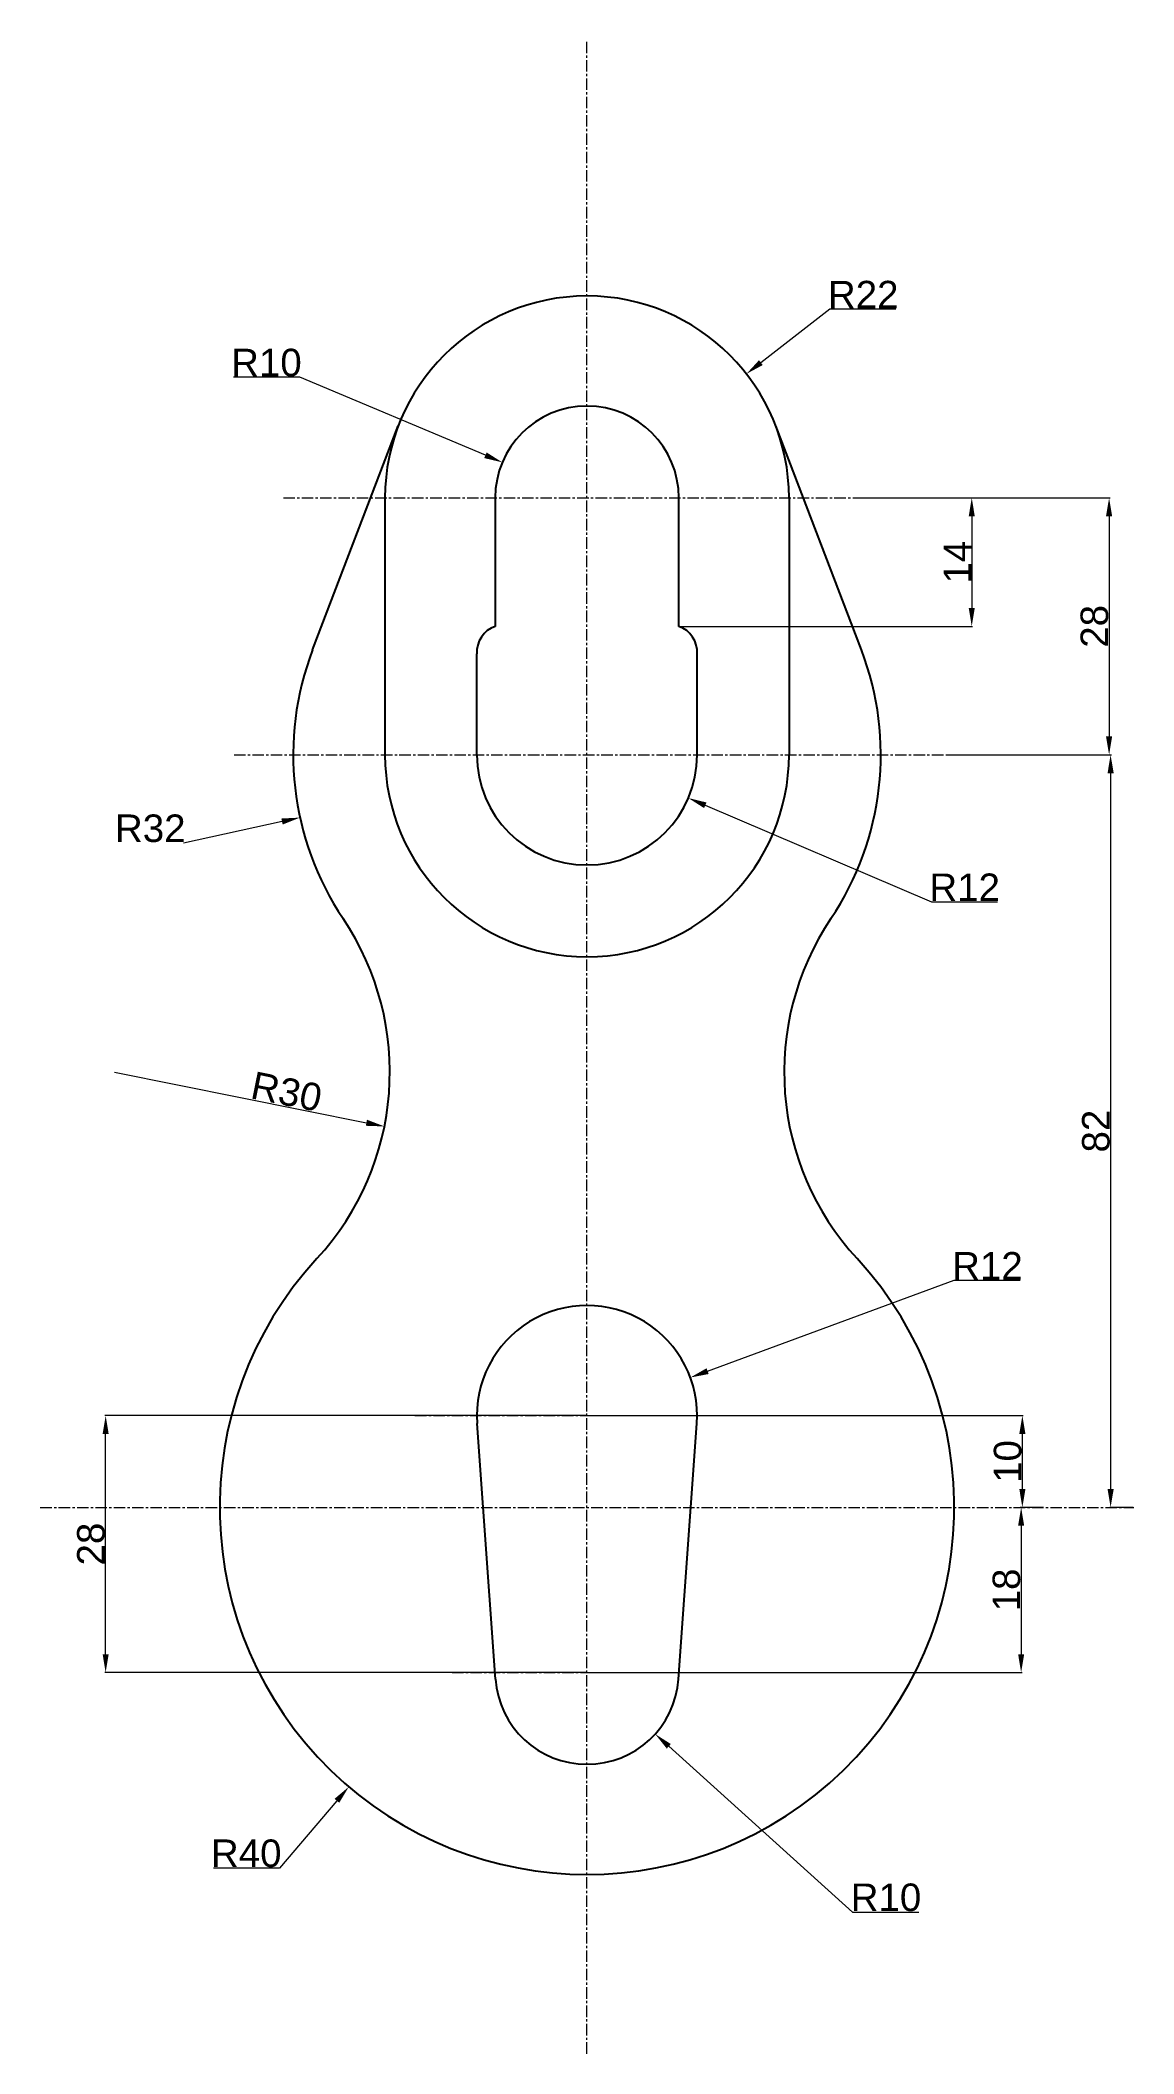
# Model space of a CAD drawing. Header units: millimetres. Extents: x -60 to 60, y -60 to 160.
import ezdxf

# ---------------------------------------------------------------- set-up
doc = ezdxf.new("R2010")
doc.units = ezdxf.units.MM
doc.header["$MEASUREMENT"] = 0
doc.linetypes.add('CENTER', pattern=[2, 1.25, -0.25, 0.25, -0.25])
doc.layers.add('AM_5', color=3, linetype='Continuous', lineweight=15)
doc.layers.add('AM_7', color=4, linetype='CENTER', lineweight=15)
doc.styles.get("Standard").update_dxf_attribs({"font": 'arial.ttf'})
doc.dimstyles.new('AM_ANSI$0', dxfattribs={"dimtxt": 3, "dimasz": 2, "dimexe": 0.1, "dimexo": 0.05, "dimgap": 0.06, "dimtad": 1, "dimtoh": 1, "dimzin": 9, "dimdsep": 46, "dimtxsty": 'Standard', "dimcen": 0, "dimclrd": 256, "dimclre": 256, "dimclrt": 2, "dimadec": 0, "dimazin": 2, "dimtp": 0.1, "dimtm": 0.1, "dimtfac": 0.71, "dimtofl": 0, "dimtmove": 0, "dimatfit": 3, "dimfxl": 1, "dimtolj": 1, "dimtzin": 7, "dimlwd": -1, "dimlwe": -1, "dimarcsym": 1})
doc.dimstyles.new('AM_ANSI$4', dxfattribs={"dimtxt": 3, "dimasz": 2, "dimexe": 0.1, "dimexo": 0.05, "dimgap": 0.06, "dimtad": 1, "dimtoh": 1, "dimzin": 9, "dimdsep": 46, "dimtxsty": 'Standard', "dimcen": 0, "dimclrd": 256, "dimclre": 256, "dimclrt": 2, "dimadec": 0, "dimazin": 2, "dimtp": 0.1, "dimtm": 0.1, "dimtfac": 0.71, "dimtofl": 0, "dimtmove": 0, "dimatfit": 0, "dimfxl": 1, "dimtolj": 1, "dimtzin": 7, "dimlwd": -1, "dimlwe": -1, "dimarcsym": 1})

# ---------------------------------------------------------------- blocks, each defined once
blk = doc.blocks.new('*D5')
at = {"layer": 'AM_5', "transparency": 16777216}
for p, q in [((39.34, 82), (57.12, 82)), ((57.02, 80), (57.02, 2)), ((59.49, 0), (56.92, 0))]:
    blk.add_line(p, q, dxfattribs=at)
for points in [[(56.69, 80), (57.36, 80), (57.02, 82)], [(56.69, 2), (57.36, 2), (57.02, 0)]]:
    blk.add_solid(points, dxfattribs=at)
at = {"layer": 'Defpoints', "color": 0, "transparency": 16777216}
for p in [(39.29, 82), (59.54, 0), (57.02, 0)]:
    blk.add_point(p, dxfattribs=at)
at = {"layer": 'AM_5', "color": 2, "transparency": 16777216, "insert": (55.43, 41), "char_height": 3, "attachment_point": 5, "rotation": 90}
blk.add_mtext('\\A1;82', dxfattribs=at)
blk = doc.blocks.new('*D6')
at = {"layer": 'AM_5', "transparency": 16777216}
for p, q in [((33.12, 110), (56.96, 110)), ((56.86, 108), (56.86, 84)), ((39.34, 82), (56.96, 82))]:
    blk.add_line(p, q, dxfattribs=at)
for points in [[(56.52, 108), (57.19, 108), (56.86, 110)], [(56.52, 84), (57.19, 84), (56.86, 82)]]:
    blk.add_solid(points, dxfattribs=at)
at = {"layer": 'Defpoints', "color": 0, "transparency": 16777216}
for p in [(33.07, 110), (39.29, 82), (56.86, 82)]:
    blk.add_point(p, dxfattribs=at)
at = {"layer": 'AM_5', "color": 2, "transparency": 16777216, "insert": (55.27, 96), "char_height": 3, "attachment_point": 5, "rotation": 90}
blk.add_mtext('\\A1;28', dxfattribs=at)
blk = doc.blocks.new('*D8')
at = {"layer": 'AM_5', "transparency": 16777216}
for p, q in [((0.05, 10), (47.51, 10)), ((47.41, 2), (47.41, 8)), ((49.73, 0), (47.31, 0))]:
    blk.add_line(p, q, dxfattribs=at)
for points in [[(47.08, 8), (47.75, 8), (47.41, 10)], [(47.08, 2), (47.75, 2), (47.41, 0)]]:
    blk.add_solid(points, dxfattribs=at)
at = {"layer": 'Defpoints', "color": 0, "transparency": 16777216}
for p in [(0, 10), (47.41, 10), (49.78, 0)]:
    blk.add_point(p, dxfattribs=at)
at = {"layer": 'AM_5', "color": 2, "transparency": 16777216, "insert": (45.82, 5), "char_height": 3, "attachment_point": 5, "rotation": 90}
blk.add_mtext('\\A1;10', dxfattribs=at)
blk = doc.blocks.new('*D9')
at = {"layer": 'AM_5', "transparency": 16777216}
for p, q in [((47.36, 0), (47.18, 0)), ((47.28, -2), (47.28, -16)), ((0.05, -18), (47.38, -18))]:
    blk.add_line(p, q, dxfattribs=at)
for points in [[(46.95, -2), (47.61, -2), (47.28, 0)], [(46.95, -16), (47.61, -16), (47.28, -18)]]:
    blk.add_solid(points, dxfattribs=at)
at = {"layer": 'Defpoints', "color": 0, "transparency": 16777216}
for p in [(47.41, 0), (0, -18), (47.28, -18)]:
    blk.add_point(p, dxfattribs=at)
at = {"layer": 'AM_5', "color": 2, "transparency": 16777216, "insert": (45.69, -9), "char_height": 3, "attachment_point": 5, "rotation": 90}
blk.add_mtext('\\A1;18', dxfattribs=at)
blk = doc.blocks.new('*D10')
at = {"layer": 'AM_5', "transparency": 16777216}
for p, q in [((-0.05, 10), (-52.52, 10)), ((-52.42, -16), (-52.42, 8)), ((-0.05, -18), (-52.52, -18))]:
    blk.add_line(p, q, dxfattribs=at)
for points in [[(-52.75, 8), (-52.09, 8), (-52.42, 10)], [(-52.75, -16), (-52.09, -16), (-52.42, -18)]]:
    blk.add_solid(points, dxfattribs=at)
at = {"layer": 'Defpoints', "color": 0, "transparency": 16777216}
for p in [(-52.42, 10), (0, 10), (0, -18)]:
    blk.add_point(p, dxfattribs=at)
at = {"layer": 'AM_5', "color": 2, "transparency": 16777216, "insert": (-54.01, -4), "char_height": 3, "attachment_point": 5, "rotation": 90}
blk.add_mtext('\\A1;28', dxfattribs=at)
blk = doc.blocks.new('*D11')
at = {"layer": 'AM_5', "transparency": 16777216}
for p, q in [((8.91, -26.04), (28.93, -44.1)), ((28.93, -44.1), (36.14, -44.1))]:
    blk.add_line(p, q, dxfattribs=at)
blk.add_solid([(9.13, -25.79), (8.69, -26.29), (7.42, -24.7)], dxfattribs=at)
at = {"layer": 'Defpoints', "color": 0, "transparency": 16777216}
for p in [(0, -18), (7.42, -24.7)]:
    blk.add_point(p, dxfattribs=at)
at = {"layer": 'AM_5', "color": 2, "transparency": 16777216, "insert": (32.56, -42.51), "char_height": 3, "attachment_point": 5}
blk.add_mtext('\\A1;R10  ', dxfattribs=at)
blk = doc.blocks.new('*D12')
at = {"layer": 'AM_5', "transparency": 16777216}
for p, q in [((13.13, 14.85), (39.98, 24.75)), ((39.98, 24.75), (47.18, 24.75))]:
    blk.add_line(p, q, dxfattribs=at)
blk.add_solid([(13.02, 15.16), (13.25, 14.53), (11.26, 14.15)], dxfattribs=at)
at = {"layer": 'Defpoints', "color": 0, "transparency": 16777216}
for p in [(11.26, 14.15), (0, 10)]:
    blk.add_point(p, dxfattribs=at)
at = {"layer": 'AM_5', "color": 2, "transparency": 16777216, "insert": (43.61, 26.32), "char_height": 3, "attachment_point": 5}
blk.add_mtext('\\A1;R12', dxfattribs=at)
blk = doc.blocks.new('*D13')
at = {"layer": 'AM_5', "transparency": 16777216}
for p, q in [((-27.23, -31.98), (-33.47, -39.3)), ((-33.47, -39.3), (-40.69, -39.3))]:
    blk.add_line(p, q, dxfattribs=at)
blk.add_solid([(-27.49, -31.76), (-26.98, -32.19), (-25.94, -30.45)], dxfattribs=at)
at = {"layer": 'Defpoints', "color": 0, "transparency": 16777216}
for p in [(0, 0), (-25.94, -30.45)]:
    blk.add_point(p, dxfattribs=at)
at = {"layer": 'AM_5', "color": 2, "transparency": 16777216, "insert": (-37.11, -37.71), "char_height": 3, "attachment_point": 5}
blk.add_mtext('\\A1;R40', dxfattribs=at)
blk = doc.blocks.new('*D14')
at = {"layer": 'AM_5', "transparency": 16777216}
blk.add_line((-51.47, 47.44), (-24.03, 41.91), dxfattribs=at)
blk.add_solid([(-23.96, 42.24), (-24.09, 41.58), (-22.06, 41.51)], dxfattribs=at)
at = {"layer": 'Defpoints', "color": 0, "transparency": 16777216}
for p in [(-51.47, 47.44), (-22.06, 41.51)]:
    blk.add_point(p, dxfattribs=at)
at = {"layer": 'AM_5', "color": 2, "transparency": 16777216, "insert": (-32.72, 45.29), "char_height": 3, "attachment_point": 5, "rotation": 348.609}
blk.add_mtext('\\A1;R30', dxfattribs=at)
blk = doc.blocks.new('*D15')
at = {"layer": 'AM_5', "transparency": 16777216}
blk.add_line((-33.21, 74.73), (-43.93, 72.39), dxfattribs=at)
blk.add_solid([(-33.29, 75.06), (-33.14, 74.41), (-31.26, 75.16)], dxfattribs=at)
at = {"layer": 'Defpoints', "color": 0, "transparency": 16777216}
for p in [(0, 82), (-31.26, 75.16)]:
    blk.add_point(p, dxfattribs=at)
at = {"layer": 'AM_5', "color": 2, "transparency": 16777216, "insert": (-47.56, 73.98), "char_height": 3, "attachment_point": 5}
blk.add_mtext('\\A1;R32', dxfattribs=at)
blk = doc.blocks.new('*D17')
at = {"layer": 'AM_5', "transparency": 16777216}
for p, q in [((12.88, 76.51), (37.5, 66)), ((37.5, 66), (44.7, 66))]:
    blk.add_line(p, q, dxfattribs=at)
blk.add_solid([(13.01, 76.81), (12.75, 76.2), (11.04, 77.29)], dxfattribs=at)
at = {"layer": 'Defpoints', "color": 0, "transparency": 16777216}
for p in [(0, 82), (11.04, 77.29)]:
    blk.add_point(p, dxfattribs=at)
at = {"layer": 'AM_5', "color": 2, "transparency": 16777216, "insert": (41.13, 67.57), "char_height": 3, "attachment_point": 5}
blk.add_mtext('\\A1;R12', dxfattribs=at)
blk = doc.blocks.new('*D18')
at = {"layer": 'AM_5', "transparency": 16777216}
for p, q in [((18.94, 124.74), (26.45, 130.59)), ((26.45, 130.59), (33.65, 130.59))]:
    blk.add_line(p, q, dxfattribs=at)
blk.add_solid([(18.73, 125), (19.14, 124.48), (17.36, 123.51)], dxfattribs=at)
at = {"layer": 'Defpoints', "color": 0, "transparency": 16777216}
for p in [(17.36, 123.51), (0, 110)]:
    blk.add_point(p, dxfattribs=at)
at = {"layer": 'AM_5', "color": 2, "transparency": 16777216, "insert": (30.08, 132.15), "char_height": 3, "attachment_point": 5}
blk.add_mtext('\\A1;R22', dxfattribs=at)
blk = doc.blocks.new('*D19')
at = {"layer": 'AM_5', "transparency": 16777216}
for p, q in [((-31.27, 123.14), (-38.49, 123.14)), ((-11.06, 114.65), (-31.27, 123.14))]:
    blk.add_line(p, q, dxfattribs=at)
blk.add_solid([(-10.93, 114.95), (-11.19, 114.34), (-9.22, 113.87)], dxfattribs=at)
at = {"layer": 'Defpoints', "color": 0, "transparency": 16777216}
for p in [(-9.22, 113.87), (0, 110)]:
    blk.add_point(p, dxfattribs=at)
at = {"layer": 'AM_5', "color": 2, "transparency": 16777216, "insert": (-34.91, 124.73), "char_height": 3, "attachment_point": 5}
blk.add_mtext('\\A1;R10', dxfattribs=at)
blk = doc.blocks.new('*D20')
at = {"layer": 'AM_5', "transparency": 16777216}
for p, q in [((30.16, 110), (42, 110)), ((41.9, 108), (41.9, 98)), ((10.05, 96), (42, 96))]:
    blk.add_line(p, q, dxfattribs=at)
for points in [[(41.57, 108), (42.23, 108), (41.9, 110)], [(41.57, 98), (42.23, 98), (41.9, 96)]]:
    blk.add_solid(points, dxfattribs=at)
at = {"layer": 'Defpoints', "color": 0, "transparency": 16777216}
for p in [(30.11, 110), (10, 96), (41.9, 96)]:
    blk.add_point(p, dxfattribs=at)
at = {"layer": 'AM_5', "color": 2, "transparency": 16777216, "insert": (40.34, 103), "char_height": 3, "attachment_point": 5, "rotation": 90}
blk.add_mtext('\\A1;14', dxfattribs=at)

msp = doc.modelspace()

# ---------------------------------------------------------------- linework, layer by layer
for p, q in [((-29.89, 93.429), (-20.549, 117.857)), ((29.89, 93.429), (20.549, 117.857)), ((-22, 110), (-22, 82)), ((-10, 110), (-10, 96)), ((10, 96), (10, 110)), ((22, 110), (22, 82)), ((-12, 82), (-12, 93)), ((12, 82), (12, 93)), ((-9.974, -18.714), (-11.969, 9.143)), ((9.974, -18.714), (11.969, 9.143))]:
    msp.add_line(p, q)
for centre, radius, start, end in [((0, 110), 22, 0, 180), ((0, 110), 10, 0, 180), ((-9.005, 93.17), 3, 109.37374, 183.24612), ((9.005, 93.17), 3, 356.75388, 70.62626), ((0, 82), 32, 159.07517, 213.8786), ((0, 82), 32, 326.1214, 20.92483), ((0, 82), 22, 180, 0), ((0, 82), 12, 180, 0), ((-51.474, 47.439), 30, 317.3358, 33.8786), ((51.474, 47.439), 30, 146.1214, 222.6642), ((0, 0), 40, 137.3358, 42.6642), ((0, 10), 12, 355.90396, 184.09604), ((0, -18), 10, 184.09604, 355.90396)]:
    msp.add_arc(centre, radius, start, end)
at = {"layer": 'AM_7'}
for p, q in [((0, -59.538), (0, 159.866)), ((-33.066, 110), (33.066, 110)), ((-38.44, 82), (39.286, 82)), ((-18.733, 10), (20.982, 10)), ((-59.538, 0), (59.538, 0)), ((-14.701, -18), (15.4, -18))]:
    msp.add_line(p, q, dxfattribs=at)

# ---------------------------------------------------------------- dimensions: what is measured, and where the dimension line sits
at = {"layer": 'AM_5'}
for center, mpoint, picture, middle in [((0, 110), (17.361, 123.513), '*D18', (30.078, 130.588)), ((0, 110), (-9.22, 113.873), '*D19', (-34.91, 123.136)), ((0, 82), (-31.261, 75.161), '*D15', (-47.563, 72.389)), ((0, 82), (11.038, 77.291), '*D17', (41.131, 66.002)), ((-51.474, 47.439), (-22.065, 41.514), '*D14', (-33.039, 43.725)), ((0, 10), (11.258, 14.154), '*D12', (43.609, 24.75)), ((0, 0), (-25.935, -30.453), '*D13', (-37.11, -39.3))]:
    dim = msp.add_radius_dim(center=center, mpoint=mpoint, dimstyle='AM_ANSI$4', dxfattribs=at)
    dim.commit()
    dim.dimension.update_dxf_attribs({"geometry": picture, "text_midpoint": middle, "dimtype": 164})
for base, p1, p2, picture, middle in [((41.902, 96), (30.105, 110), (10, 96), '*D20', (40.335, 103)), ((57.022, 0), (39.286, 82), (59.538, 0), '*D5', (55.431, 41))]:
    dim = msp.add_linear_dim(base=base, p1=p1, p2=p2, angle=90, dimstyle='AM_ANSI$0', override={"dimpost": ''}, dxfattribs=at)
    dim.commit()
    dim.dimension.update_dxf_attribs({"geometry": picture, "text_midpoint": middle})
for base, p1, p2, picture, middle in [((56.858, 82), (33.066, 110), (39.286, 82), '*D6', (55.266, 96)), ((-52.422, 10), (0, -18), (0, 10), '*D10', (-54.013, -4)), ((47.412, 10), (49.782, 0), (0, 10), '*D8', (45.821, 5)), ((47.281, -18), (47.412, 0), (0, -18), '*D9', (45.689, -9))]:
    dim = msp.add_linear_dim(base=base, p1=p1, p2=p2, angle=90, dimstyle='AM_ANSI$0', dxfattribs=at)
    dim.commit()
    dim.dimension.update_dxf_attribs({"geometry": picture, "text_midpoint": middle})
dim = msp.add_radius_dim(center=(0, -18), mpoint=(7.424, -24.699), text='<>  ', dimstyle='AM_ANSI$4', override={"dimpost": ''}, dxfattribs=at)
dim.commit()
dim.dimension.update_dxf_attribs({"geometry": '*D11', "text_midpoint": (32.565, -44.1), "dimtype": 164})

doc.saveas('drawing.dxf')
